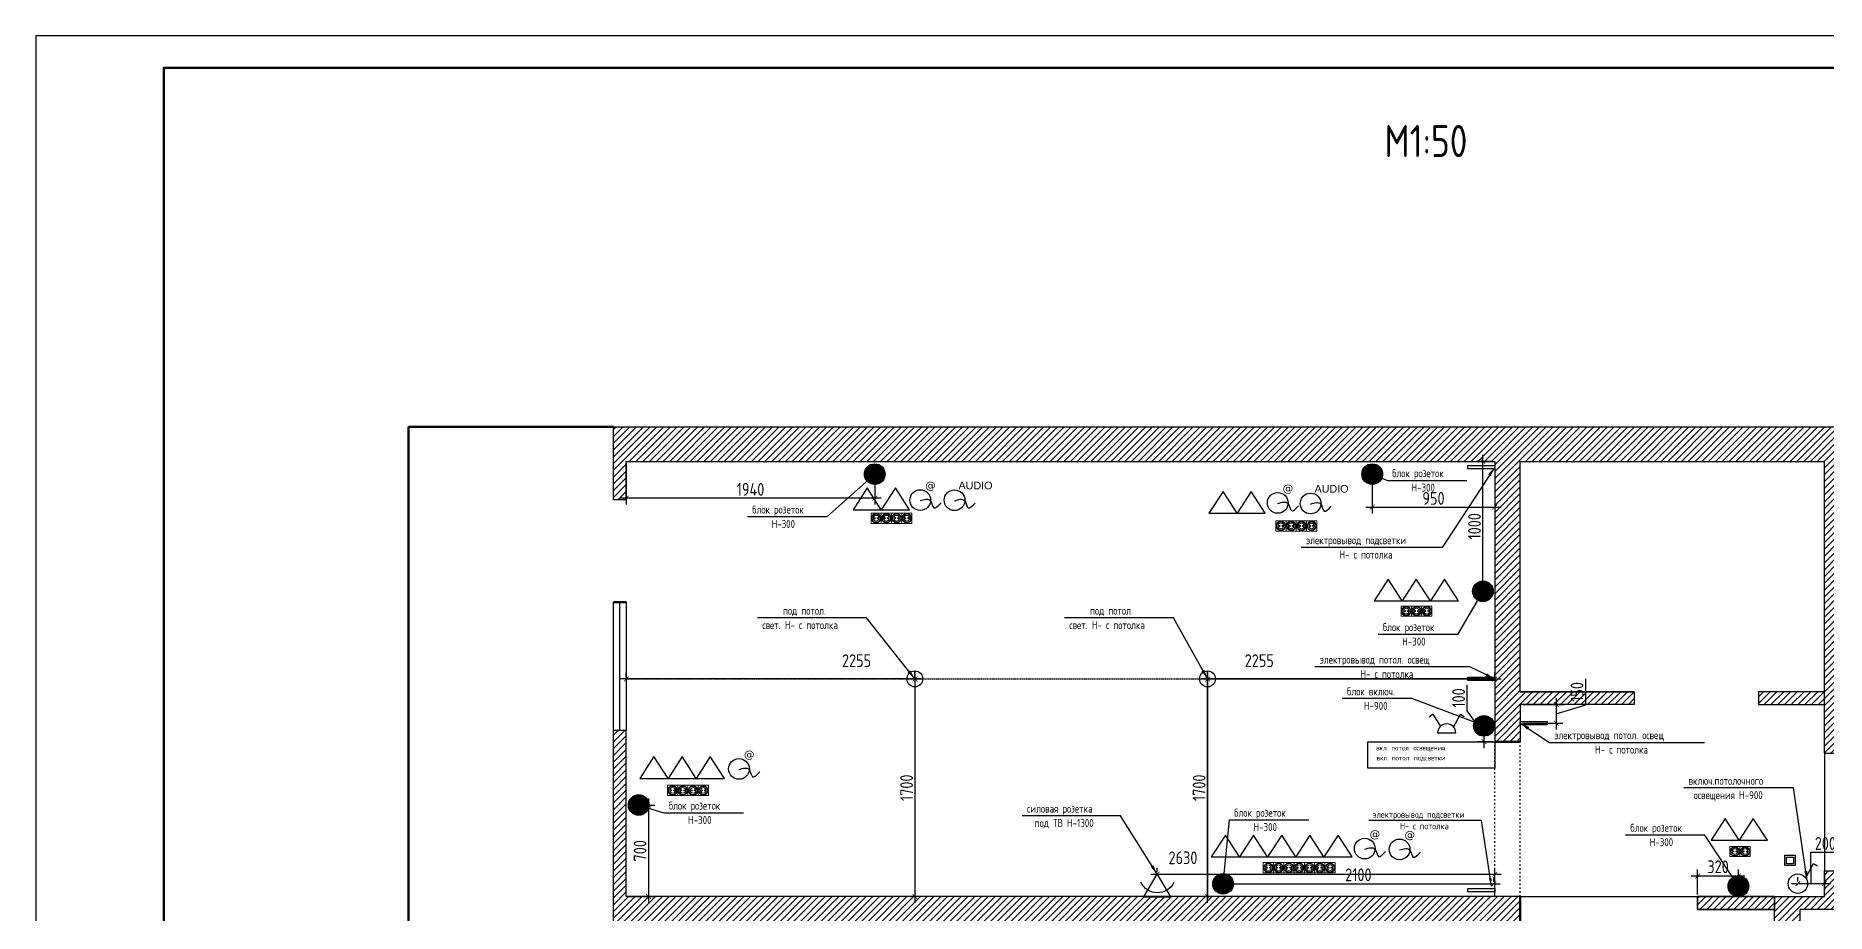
# Model space of a CAD drawing. Header units: millimetres. Extents: x 441 to 644120, y 150 to 66737.
# Drawn here: x 606172 to 620157, y 46832 to 53687 of the extents above; entities that cross this region are included whole.
import ezdxf
from ezdxf.enums import TextEntityAlignment as Align

# ---------------------------------------------------------------- set-up
doc = ezdxf.new("R2010")
doc.units = ezdxf.units.MM
doc.header["$MEASUREMENT"] = 0
doc.set_wipeout_variables(frame=1)
doc.header["$PDMODE"] = 35
doc.linetypes.add('ACAD_ISO03W100', pattern=[30, 12, -18])
doc.linetypes.add('DASHED2', pattern=[9.525, 6.35, -3.175])
for name, color, linetype in [('detail', 253, 'Continuous'), ('elektrika', 40, 'Continuous'), ('hatch', 253, 'Continuous'), ('mebel', 7, 'Continuous'), ('unvis', 50, 'ACAD_ISO03W100'), ('windows', 170, 'Continuous')]:
    doc.layers.add(name, color=color, linetype=linetype)
for name, color, linetype, lineweight in [('walls', 30, 'Continuous', 50), ('windglass', 132, 'Continuous', 5), ('Потолки', 8, 'Continuous', 5), ('разм', 250, 'Continuous', 15)]:
    doc.layers.add(name, color=color, linetype=linetype, lineweight=lineweight)
doc.styles.add('GOST 2.304', font='CS_Gost2304.shx')
doc.styles.add('СГЕНЕРИР_СТИЛЬ_1', font='arial.ttf')
doc.dimstyles.new('SPDS', dxfattribs={"dimscale": 100, "dimtxt": 2.5, "dimasz": 2.5, "dimexe": 1.25, "dimexo": 0.625, "dimtad": 1, "dimdec": 0, "dimrnd": 0.001, "dimtxsty": 'GOST 2.304', "dimblk": 'ARCHTICK', "dimcen": 2.5, "dimdle": 2, "dimadec": 0, "dimazin": 2, "dimtfac": 0.75, "dimtdec": 0, "dimtmove": 1, "dimatfit": 3, "dimfxl": 1, "dimtolj": 1, "dimarcsym": 1})

# ---------------------------------------------------------------- blocks, each defined once
blk = doc.blocks.new('_ArchTick')
at = {"color": 0, "linetype": 'ByBlock', "const_width": 0.15}
blk.add_lwpolyline([(-0.5, -0.5), (0.5, 0.5)], dxfattribs=at)
blk = doc.blocks.new('*D554')
at = {"color": 0, "lineweight": -2, "transparency": 16777216}
for p, q in [((610784, 48678), (610784, 48712)), ((613039, 48678), (613039, 48712)), ((613089, 48662), (610734, 48662))]:
    blk.add_line(p, q, dxfattribs=at)
at = {"layer": 'Defpoints', "color": 0, "transparency": 16777216}
for p in [(610784, 48662), (610784, 48662), (613039, 48662)]:
    blk.add_point(p, dxfattribs=at)
at = {"color": 0, "lineweight": -2, "transparency": 16777216, "xscale": 37.50000000000001, "yscale": 37.50000000000001, "zscale": 37.50000000000001, "rotation": 180}
blk.add_blockref('_ArchTick', (610784, 48662), dxfattribs=at)
at = {"color": 0, "lineweight": -2, "transparency": 16777216, "xscale": 37.50000000000001, "yscale": 37.50000000000001, "zscale": 37.50000000000001}
blk.add_blockref('_ArchTick', (613039, 48662), dxfattribs=at)
at = {"color": 0, "transparency": 16777216, "insert": (612583, 48805), "char_height": 100, "attachment_point": 5, "style": 'GOST 2.304'}
blk.add_mtext('\\A1;2255', dxfattribs=at)
blk = doc.blocks.new('*D555')
at = {"color": 0, "lineweight": -2, "transparency": 16777216}
for p, q in [((615325, 48678), (615325, 48712)), ((617568, 48651), (617568, 48712)), ((615275, 48662), (617618, 48662))]:
    blk.add_line(p, q, dxfattribs=at)
at = {"layer": 'Defpoints', "color": 0, "transparency": 16777216}
for p in [(615325, 48662), (617568, 48662), (617568, 48636)]:
    blk.add_point(p, dxfattribs=at)
at = {"color": 0, "lineweight": -2, "transparency": 16777216, "xscale": 37.50000000000001, "yscale": 37.50000000000001, "zscale": 37.50000000000001, "rotation": 180}
blk.add_blockref('_ArchTick', (615325, 48662), dxfattribs=at)
at = {"color": 0, "lineweight": -2, "transparency": 16777216, "xscale": 37.50000000000001, "yscale": 37.50000000000001, "zscale": 37.50000000000001}
blk.add_blockref('_ArchTick', (617568, 48662), dxfattribs=at)
at = {"color": 0, "transparency": 16777216, "insert": (615729, 48805), "char_height": 100, "attachment_point": 5, "style": 'GOST 2.304'}
blk.add_mtext('\\A1;2255', dxfattribs=at)
blk = doc.blocks.new('*D556')
at = {"color": 0, "lineweight": -2, "transparency": 16777216}
for p, q in [((613039, 48712), (613039, 46912)), ((613024, 48662), (612989, 48662)), ((613027, 46962), (612989, 46962))]:
    blk.add_line(p, q, dxfattribs=at)
at = {"layer": 'Defpoints', "color": 0, "transparency": 16777216}
for p in [(613039, 48662), (613039, 46962), (613043, 46962)]:
    blk.add_point(p, dxfattribs=at)
at = {"color": 0, "lineweight": -2, "transparency": 16777216, "xscale": 37.50000000000001, "yscale": 37.50000000000001, "zscale": 37.50000000000001}
for p, rotation in [((613039, 48662), 90), ((613039, 46962), 270)]:
    blk.add_blockref('_ArchTick', p, dxfattribs=dict(at, rotation=rotation))
at = {"color": 0, "transparency": 16777216, "insert": (612974, 47812), "char_height": 100, "attachment_point": 5, "rotation": 90, "style": 'GOST 2.304'}
blk.add_mtext('\\A1;1700', dxfattribs=at)
blk = doc.blocks.new('*D558')
at = {"color": 0, "lineweight": -2, "transparency": 16777216}
for p, q in [((615325, 46912), (615325, 48712)), ((615309, 48662), (615275, 48662)), ((615309, 46962), (615275, 46962))]:
    blk.add_line(p, q, dxfattribs=at)
at = {"layer": 'Defpoints', "color": 0, "transparency": 16777216}
for p in [(615325, 48662), (615325, 48662), (615325, 46962)]:
    blk.add_point(p, dxfattribs=at)
at = {"color": 0, "lineweight": -2, "transparency": 16777216, "xscale": 37.50000000000001, "yscale": 37.50000000000001, "zscale": 37.50000000000001}
for p, rotation in [((615325, 48662), 90), ((615325, 46962), 270)]:
    blk.add_blockref('_ArchTick', p, dxfattribs=dict(at, rotation=rotation))
at = {"color": 0, "transparency": 16777216, "insert": (615259, 47812), "char_height": 100, "attachment_point": 5, "rotation": 90, "style": 'GOST 2.304'}
blk.add_mtext('\\A1;1700', dxfattribs=at)
blk = doc.blocks.new('!!')
for p, q in [((11.76, 20.02), (13.01, 20.02)), ((12.38, 20.02), (12.38, 20.64)), ((12.38, 20.64), (12.38, 19.4))]:
    blk.add_line(p, q)
blk.add_circle((12.38, 20.02), 0.62)
blk = doc.blocks.new('rfvc')
at = {"ltscale": 50}
h = blk.add_hatch(color=256, dxfattribs=at)
h.set_gradient(color1=(30, 28, 26), color2=(44, 40, 38), tint=1)
h.paths.add_polyline_path([(-132, -3, 1), (135, -3, 1)])
for centre in [(0, 0), (2, 0)]:
    blk.add_circle(centre, 134, dxfattribs=at)
blk = doc.blocks.new('tyg')
at = {"ltscale": 50}
for p, q in [((0, 0), (-110, -170)), ((110, -170), (0, 0)), ((-110, -170), (110, -170))]:
    blk.add_line(p, q, dxfattribs=at)
blk = doc.blocks.new('tr')
at = {"ltscale": 50}
for p, q in [((-173, 223), (36, -129)), ((-173, 223), (245, 223)), ((36, -129), (245, 223))]:
    blk.add_line(p, q, dxfattribs=at)
blk = doc.blocks.new('cfc')
at = {"lineweight": -2, "ltscale": 20}
blk.add_arc((6, 5), 286, 26.193, 154.7937, dxfattribs=at)
at = {"color": 7}
blk.add_blockref('tr', (-36, 129), dxfattribs=at)
blk = doc.blocks.new('савпл')
at = {"layer": 'разм', "color": 251}
for p, q in [((4562, 5657), (4642, 5657)), ((4562, 5577), (4562, 5657)), ((4642, 5657), (4642, 5577)), ((4642, 5577), (4562, 5577))]:
    blk.add_line(p, q, dxfattribs=at)
for centre, radius in [((4602, 5617), 36.6), ((4602, 5617), 31.5), ((4602, 5617), 21.9), ((4591, 5617), 3.69), ((4613, 5617), 3.69)]:
    blk.add_circle(centre, radius, dxfattribs=at)
blk = doc.blocks.new('red')
at = {"layer": 'elektrika', "color": 0, "ltscale": 50}
for p, q in [((-59, 81.5), (-76.4, 67.9)), ((-26.9, 30.4), (-59, 81.5)), ((29.8, 25.6), (60, 81.5)), ((60, 81.5), (75.8, 71.9)), ((-39.5, 0.7), (39.5, 0.7))]:
    blk.add_line(p, q, dxfattribs=at)
blk.add_arc((0, 0), 39.5, 1.01243, 178.98757, dxfattribs=at)
blk = doc.blocks.new('*D607')
at = {"color": 0, "lineweight": -2, "transparency": 16777216}
for p, q in [((610784, 50347), (610784, 50025)), ((612726, 50247), (612726, 50025)), ((612776, 50075), (610734, 50075))]:
    blk.add_line(p, q, dxfattribs=at)
at = {"layer": 'Defpoints', "color": 0, "transparency": 16777216}
for p in [(610784, 50362), (612726, 50262), (610784, 50075)]:
    blk.add_point(p, dxfattribs=at)
at = {"color": 0, "lineweight": -2, "transparency": 16777216, "xscale": 37.50000000000001, "yscale": 37.50000000000001, "zscale": 37.50000000000001, "rotation": 180}
blk.add_blockref('_ArchTick', (610784, 50075), dxfattribs=at)
at = {"color": 0, "lineweight": -2, "transparency": 16777216, "xscale": 37.50000000000001, "yscale": 37.50000000000001, "zscale": 37.50000000000001}
blk.add_blockref('_ArchTick', (612726, 50075), dxfattribs=at)
at = {"color": 0, "transparency": 16777216, "insert": (611755, 50143), "char_height": 100, "attachment_point": 5, "style": 'GOST 2.304'}
blk.add_mtext('\\A1;1940', dxfattribs=at)
blk = doc.blocks.new('*D608')
at = {"color": 0, "lineweight": -2, "transparency": 16777216}
for p, q in [((616612, 50247), (616612, 49955)), ((617568, 50177), (617568, 49955)), ((616562, 50005), (617618, 50005))]:
    blk.add_line(p, q, dxfattribs=at)
at = {"layer": 'Defpoints', "color": 0, "transparency": 16777216}
for p in [(616612, 50262), (617568, 50192), (617568, 50005)]:
    blk.add_point(p, dxfattribs=at)
at = {"color": 0, "lineweight": -2, "transparency": 16777216, "xscale": 37.50000000000001, "yscale": 37.50000000000001, "zscale": 37.50000000000001, "rotation": 180}
blk.add_blockref('_ArchTick', (616612, 50005), dxfattribs=at)
at = {"color": 0, "lineweight": -2, "transparency": 16777216, "xscale": 37.50000000000001, "yscale": 37.50000000000001, "zscale": 37.50000000000001}
blk.add_blockref('_ArchTick', (617568, 50005), dxfattribs=at)
at = {"color": 0, "transparency": 16777216, "insert": (617090, 50073), "char_height": 100, "attachment_point": 5, "style": 'GOST 2.304'}
blk.add_mtext('\\A1;950', dxfattribs=at)
blk = doc.blocks.new('*D609')
at = {"color": 0, "lineweight": -2, "transparency": 16777216}
for p, q in [((617552, 50362), (617425, 50362)), ((617475, 49297), (617475, 50412)), ((617461, 49347), (617425, 49347))]:
    blk.add_line(p, q, dxfattribs=at)
at = {"layer": 'Defpoints', "color": 0, "transparency": 16777216}
for p in [(617475, 50362), (617568, 50362), (617476, 49347)]:
    blk.add_point(p, dxfattribs=at)
at = {"color": 0, "lineweight": -2, "transparency": 16777216, "xscale": 37.50000000000001, "yscale": 37.50000000000001, "zscale": 37.50000000000001}
for p, rotation in [((617475, 50362), 90), ((617475, 49347), 270)]:
    blk.add_blockref('_ArchTick', p, dxfattribs=dict(at, rotation=rotation))
at = {"color": 0, "transparency": 16777216, "insert": (617410, 49855), "char_height": 100, "attachment_point": 5, "rotation": 90, "style": 'GOST 2.304'}
blk.add_mtext('\\A1;1000', dxfattribs=at)
blk = doc.blocks.new('*D610')
at = {"color": 0, "lineweight": -2, "transparency": 16777216}
for p, q in [((617352, 48412), (617352, 48616)), ((617484, 48234), (617352, 48412)), ((617468, 48296), (617434, 48296)), ((617484, 48346), (617484, 48122)), ((617552, 48172), (617434, 48172))]:
    blk.add_line(p, q, dxfattribs=at)
at = {"layer": 'Defpoints', "color": 0, "transparency": 16777216}
for p in [(617484, 48296), (617484, 48172), (617568, 48172)]:
    blk.add_point(p, dxfattribs=at)
at = {"color": 0, "lineweight": -2, "transparency": 16777216, "xscale": 37.50000000000001, "yscale": 37.50000000000001, "zscale": 37.50000000000001}
for p, rotation in [((617484, 48296), 90), ((617484, 48172), 270)]:
    blk.add_blockref('_ArchTick', p, dxfattribs=dict(at, rotation=rotation))
at = {"color": 0, "transparency": 16777216, "insert": (617286, 48514), "char_height": 100, "attachment_point": 5, "rotation": 90, "style": 'GOST 2.304'}
blk.add_mtext('\\A1;100', dxfattribs=at)
blk = doc.blocks.new('*D611')
at = {"color": 0, "lineweight": -2, "transparency": 16777216}
for p, q in [((615395, 47062), (617611, 47062)), ((615445, 47078), (615445, 47112)), ((617561, 47078), (617561, 47112))]:
    blk.add_line(p, q, dxfattribs=at)
at = {"layer": 'Defpoints', "color": 0, "transparency": 16777216}
for p in [(615445, 47062), (617561, 47062), (617561, 47062)]:
    blk.add_point(p, dxfattribs=at)
at = {"color": 0, "lineweight": -2, "transparency": 16777216, "xscale": 37.50000000000001, "yscale": 37.50000000000001, "zscale": 37.50000000000001, "rotation": 180}
blk.add_blockref('_ArchTick', (615445, 47062), dxfattribs=at)
at = {"color": 0, "lineweight": -2, "transparency": 16777216, "xscale": 37.50000000000001, "yscale": 37.50000000000001, "zscale": 37.50000000000001}
blk.add_blockref('_ArchTick', (617561, 47062), dxfattribs=at)
at = {"color": 0, "transparency": 16777216, "insert": (616503, 47132), "char_height": 100, "attachment_point": 5, "style": 'GOST 2.304'}
blk.add_mtext('\\A1;2100', dxfattribs=at)
blk = doc.blocks.new('*D612')
at = {"color": 0, "lineweight": -2, "transparency": 16777216}
for p, q in [((614881, 47137), (617618, 47137)), ((614931, 47153), (614931, 47187)), ((617568, 46978), (617568, 47187))]:
    blk.add_line(p, q, dxfattribs=at)
at = {"layer": 'Defpoints', "color": 0, "transparency": 16777216}
for p in [(614931, 47137), (617568, 47137), (617568, 46962)]:
    blk.add_point(p, dxfattribs=at)
at = {"color": 0, "lineweight": -2, "transparency": 16777216, "xscale": 37.50000000000001, "yscale": 37.50000000000001, "zscale": 37.50000000000001, "rotation": 180}
blk.add_blockref('_ArchTick', (614931, 47137), dxfattribs=at)
at = {"color": 0, "lineweight": -2, "transparency": 16777216, "xscale": 37.50000000000001, "yscale": 37.50000000000001, "zscale": 37.50000000000001}
blk.add_blockref('_ArchTick', (617568, 47137), dxfattribs=at)
at = {"color": 0, "transparency": 16777216, "insert": (615133, 47265), "char_height": 100, "attachment_point": 5, "style": 'GOST 2.304'}
blk.add_mtext('\\A1;2630', dxfattribs=at)
blk = doc.blocks.new('*D613')
at = {"color": 0, "lineweight": -2, "transparency": 16777216}
for p, q in [((610958, 47727), (610958, 46912)), ((610898, 47677), (611008, 47677)), ((610800, 46962), (611008, 46962))]:
    blk.add_line(p, q, dxfattribs=at)
at = {"layer": 'Defpoints', "color": 0, "transparency": 16777216}
for p in [(610882, 47677), (610784, 46962), (610958, 46962)]:
    blk.add_point(p, dxfattribs=at)
at = {"color": 0, "lineweight": -2, "transparency": 16777216, "xscale": 37.50000000000001, "yscale": 37.50000000000001, "zscale": 37.50000000000001}
for p, rotation in [((610958, 47677), 90), ((610958, 46962), 270)]:
    blk.add_blockref('_ArchTick', p, dxfattribs=dict(at, rotation=rotation))
at = {"color": 0, "transparency": 16777216, "insert": (610892, 47320), "char_height": 100, "attachment_point": 5, "rotation": 90, "style": 'GOST 2.304'}
blk.add_mtext('\\A1;700', dxfattribs=at)
blk = doc.blocks.new('kjnm')
at = {"layer": 'elektrika', "color": 0, "ltscale": 50}
for p, q in [((61, 46), (121, 158)), ((121, 158), (153, 139))]:
    blk.add_line(p, q, dxfattribs=at)
blk.add_ellipse((0, 0), major_axis=(53.8, 53.8), ratio=1, start_param=5.497787, end_param=11.780972, dxfattribs=at)
blk = doc.blocks.new('trfuh')
at = {"ltscale": 25}
for points in [[(-41, 68), (39, 68), (39, -12), (-41, -12)], [(-27, 53), (27, 53), (27, 0), (-27, 0)]]:
    blk.add_lwpolyline(points, close=True, dxfattribs=at)
blk = doc.blocks.new('bvn')
at = {"layer": 'mebel', "ltscale": 25}
h = blk.add_hatch(dxfattribs=at)
h.set_pattern_fill('ANSI31', color=256, scale=300)
h.set_pattern_definition([(45, (-272684.515, 20770.366), (-26.5165043, 26.5165043), [])])
h.paths.add_polyline_path([(-600, 0), (-600, -100), (0, -100), (0, 0)])
at = {"ltscale": 25}
blk.add_lwpolyline([(-600, 0), (0, 0), (0, -100), (-600, -100)], close=True, dxfattribs=at)
at = {"layer": 'mebel', "ltscale": 25}
for p, q in [((0, 0), (-600, 0)), ((-600, 0), (-600, -100)), ((-600, -100), (0, -100))]:
    blk.add_line(p, q, dxfattribs=at)
blk = doc.blocks.new('*D628')
at = {"color": 0, "lineweight": -2, "transparency": 16777216}
for p, q in [((618279, 48459), (618279, 48662)), ((617784, 48462), (618099, 48462)), ((618049, 48512), (618049, 48267)), ((618049, 48390), (618279, 48459)), ((617784, 48317), (618099, 48317))]:
    blk.add_line(p, q, dxfattribs=at)
at = {"layer": 'Defpoints', "color": 0, "transparency": 16777216}
for p in [(617768, 48462), (617768, 48317), (618049, 48317)]:
    blk.add_point(p, dxfattribs=at)
at = {"color": 0, "lineweight": -2, "transparency": 16777216, "xscale": 37.50000000000001, "yscale": 37.50000000000001, "zscale": 37.50000000000001}
for p, rotation in [((618049, 48462), 90), ((618049, 48317), 270)]:
    blk.add_blockref('_ArchTick', p, dxfattribs=dict(at, rotation=rotation))
at = {"color": 0, "transparency": 16777216, "insert": (618211, 48561), "char_height": 100, "attachment_point": 5, "rotation": 90, "style": 'GOST 2.304'}
blk.add_mtext('\\A1;150', dxfattribs=at)
blk = doc.blocks.new('*D629')
at = {"color": 0, "lineweight": -2, "transparency": 16777216}
for p, q in [((619153, 46978), (619153, 47173)), ((619472, 47059), (619472, 47173)), ((619103, 47123), (619522, 47123))]:
    blk.add_line(p, q, dxfattribs=at)
at = {"layer": 'Defpoints', "color": 0, "transparency": 16777216}
for p in [(619472, 47123), (619472, 47043), (619153, 46962)]:
    blk.add_point(p, dxfattribs=at)
at = {"color": 0, "lineweight": -2, "transparency": 16777216, "xscale": 37.50000000000001, "yscale": 37.50000000000001, "zscale": 37.50000000000001, "rotation": 180}
blk.add_blockref('_ArchTick', (619153, 47123), dxfattribs=at)
at = {"color": 0, "lineweight": -2, "transparency": 16777216, "xscale": 37.50000000000001, "yscale": 37.50000000000001, "zscale": 37.50000000000001}
blk.add_blockref('_ArchTick', (619472, 47123), dxfattribs=at)
at = {"color": 0, "transparency": 16777216, "insert": (619313, 47195), "char_height": 100, "attachment_point": 5, "style": 'GOST 2.304'}
blk.add_mtext('\\A1;320', dxfattribs=at)
blk = doc.blocks.new('*D630')
at = {"color": 0, "lineweight": -2, "transparency": 16777216}
for p, q in [((620040, 47063), (620038, 47308)), ((620038, 47308), (620264, 47308)), ((620143, 47147), (620143, 47013)), ((619886, 47063), (620193, 47063)), ((619936, 47079), (619936, 47113))]:
    blk.add_line(p, q, dxfattribs=at)
at = {"layer": 'Defpoints', "color": 0, "transparency": 16777216}
for p in [(620143, 47162), (619936, 47063), (620143, 47063)]:
    blk.add_point(p, dxfattribs=at)
at = {"color": 0, "lineweight": -2, "transparency": 16777216, "xscale": 37.50000000000001, "yscale": 37.50000000000001, "zscale": 37.50000000000001, "rotation": 180}
blk.add_blockref('_ArchTick', (619936, 47063), dxfattribs=at)
at = {"color": 0, "lineweight": -2, "transparency": 16777216, "xscale": 37.50000000000001, "yscale": 37.50000000000001, "zscale": 37.50000000000001}
blk.add_blockref('_ArchTick', (620143, 47063), dxfattribs=at)
at = {"color": 0, "transparency": 16777216, "insert": (620151, 47377), "char_height": 100, "attachment_point": 5, "style": 'GOST 2.304'}
blk.add_mtext('\\A1;200', dxfattribs=at)
blk = doc.blocks.new('edfg')
blk.add_circle((0, 0), 0.27)
blk.add_spline([(-0.003, -0.015), (0.267, -0.015), (0.355, -0.201), (0.541, -0.073)], degree=3)
at = {"insert": (0.128, 0.486), "char_height": 0.2, "width": 0.83851, "attachment_point": 1}
blk.add_mtext('{\\fVerdana|b0|i0|c0|p34;@}', dxfattribs=at)
blk = doc.blocks.new('kjh')
blk.add_ellipse((0, 0), major_axis=(-57.2, 57.2), ratio=1, start_param=3.926991, end_param=10.210176)
blk.add_open_spline([(-1, -5), (31, 6), (88, 23), (99, -89), (140, -45), (162, -22)], degree=3, knots=[0, 0, 0, 0, 0.2698249, 0.4752988, 0.7006465, 0.7006465, 0.7006465, 0.7006465])
at = {"style": 'СГЕНЕРИР_СТИЛЬ_1'}
blk.add_text('AUDIO', height=60, dxfattribs=at).set_placement((31, 85))

msp = doc.modelspace()

# ---------------------------------------------------------------- hatches: boundary and pattern name
at = {"layer": 'hatch', "ltscale": 25}
h = msp.add_hatch(dxfattribs=at)
h.set_pattern_fill('ANSI31', color=256, scale=300)
h.set_pattern_definition([(45, (347068.536, 57039.067), (-26.5165043, 26.5165043), [])])
h.paths.add_polyline_path([(617768.0506, 46752.2438), (617768.0506, 46962.2438), (610784.0506, 46962.2438), (610784.0506, 48262.2438), (610684.0506, 48262.2438), (610684.0506, 46177.2438), (610784.0506, 46177.2438), (610784.0506, 46752.2438), (615468.0506, 46752.2438)])
h.paths.add_polyline_path([(617768.0506, 48562.2438), (618658.0506, 48562.2438), (618658.0506, 48462.2438), (617768.0506, 48462.2438), (617768.0506, 48172.2438), (617568.0506, 48172.2438), (617568.0506, 50362.2438), (610784.0506, 50362.2438), (610784.0506, 50062.2438), (610684.0506, 50062.2438), (610684.0506, 50632.2438), (625343.0506, 50632.2438), (625343.0506, 49512.2438), (625243.0506, 49512.2438), (625243.0506, 50362.2438), (620663.0506, 50362.2438), (620663.0506, 49102.2438), (620243.0506, 49102.2438), (620243.0506, 48082.2438), (620143.0506, 48082.2438), (620143.0506, 50362.2438), (617768.0506, 50362.2438)])
h.paths.add_polyline_path([(620243.0506, 50362.2438), (620563.0506, 50362.2438), (620563.0506, 49204.2438), (620243.0506, 49204.2438)], flags=16)
h.paths.add_polyline_path([(620143.0506, 48462.2438), (620143.0506, 48562.2438), (619628.0506, 48562.2438), (619628.0506, 48462.2438)], flags=17)
h.paths.add_polyline_path([(620243.0506, 46962.2438), (620243.0506, 47162.2438), (620143.0506, 47162.2438), (620143.0506, 46962.2438), (619753.0506, 46962.2438), (619753.0506, 44372.2438), (619153.0506, 44372.2438), (619153.0506, 44172.2438), (619753.0506, 44172.2438), (619753.0506, 43252.2438), (619753.0506, 42953.0193), (619852.4859, 43215.4452), (619953.0506, 43072.9855), (619953.0506, 43252.2438), (619953.0506, 46862.2438), (625343.0506, 46862.2438), (625343.0506, 47812.2438), (625243.0506, 47812.2438), (625243.0506, 46962.2438)])
h.paths.add_polyline_path([(617568.0506, 43352.2438), (615468.0506, 43352.2438), (615468.0506, 44682.2438), (614708.0506, 44682.2438), (614708.0506, 45682.2438), (616931.9802, 45682.2438), (617002.528, 45611.696), (617073.2387, 45682.4067), (616973.4015, 45782.2438), (614708.0506, 45782.2438), (614608.0506, 45782.2438), (614608.0506, 44682.2438), (614608.0506, 43352.2438), (610784.0506, 43352.2438), (610784.0506, 44477.2438), (610684.0506, 44477.2438), (610684.0506, 43252.2438), (615468.0506, 43252.2438), (617768.0506, 43252.2438), (617768.0506, 44952.2438), (617768.0506, 44987.5948), (617568.2134, 45187.4319), (617497.5028, 45116.7212), (617568.0506, 45046.1734), (617568.0506, 44952.2438)])
h.paths.add_polyline_path([(615368.0506, 44582.2438), (615368.0506, 43352.2438), (614708.0506, 43352.2438), (614708.0506, 44582.2438)], flags=16)
h.paths.add_polyline_path([(617953.0506, 44372.2438), (617768.0506, 44372.2438), (617768.0506, 44172.2438), (617953.0506, 44172.2438)])

# ---------------------------------------------------------------- linework, layer by layer
at = {"color": 0, "ltscale": 0.7}
for p, q in [((610684.0506, 50062.2438), (610684.0506, 50632.2438)), ((610684.0506, 50632.2438), (625343.0506, 50632.2438)), ((610784.0506, 50362.2438), (617568.0506, 50362.2438)), ((610784.0506, 50062.2438), (610784.0506, 50362.2438)), ((617568.0506, 50362.2438), (617568.0506, 48172.2438)), ((617768.0506, 50362.2438), (620143.0506, 50362.2438)), ((617768.0506, 48562.2438), (617768.0506, 50362.2438)), ((620143.0506, 48082.2438), (620143.0506, 50362.2438)), ((610784.0506, 50062.2438), (610684.0506, 50062.2438)), ((618658.0506, 48562.2438), (617768.0506, 48562.2438)), ((618658.0506, 48462.2438), (617768.0506, 48462.2438)), ((617768.0506, 48462.2438), (617768.0506, 48172.2438)), ((610684.0506, 46177.2438), (610684.0506, 48262.2438)), ((610684.0506, 48262.2438), (610784.0506, 48262.2438)), ((610784.0506, 46962.2438), (610784.0506, 48262.2438)), ((620143.0506, 48082.2438), (620243.0506, 48082.2438)), ((620143.0506, 46962.2438), (620143.0506, 47162.2438)), ((620143.0506, 47162.2438), (620243.0506, 47162.2438)), ((617768.0506, 46962.2438), (610784.0506, 46962.2438)), ((619753.0506, 44372.2438), (619753.0506, 46962.2438)), ((619753.0506, 46962.2438), (620143.0506, 46962.2438)), ((625343.0506, 46862.2438), (619953.0506, 46862.2438)), ((619953.0506, 43252.2438), (619953.0506, 46862.2438))]:
    msp.add_line(p, q, dxfattribs=at)
at = {"lineweight": 25, "ltscale": 25}
for p, q in [((612725.7108, 50262.1668), (612351.1485, 49929.1937)), ((616610.3831, 50262.2438), (616729.6139, 50213.3734)), ((616729.6139, 50213.3734), (617349.9264, 50213.3734)), ((617568.0506, 50316.3798), (617156.4569, 49689.8757)), ((612351.1485, 49929.1937), (611730.836, 49929.1937)), ((617156.4569, 49689.8757), (616056.4569, 49689.8757)), ((617475.2974, 49347.0761), (617276.7714, 49010.3475)), ((612661.1908, 49139.379), (611809.6283, 49139.379)), ((613039.1578, 48662.2438), (612661.1908, 49139.379)), ((615059.304, 49139.379), (614207.7415, 49139.379)), ((615325.0506, 48662.2438), (615059.304, 49139.379)), ((617276.7714, 49010.3475), (616656.4589, 49010.3475)), ((617374.8116, 48756.9985), (616163.8741, 48756.9985)), ((617568.0506, 48662.2438), (617374.8116, 48756.9985)), ((616919.4064, 48508.2487), (616377.2189, 48508.2487)), ((617484.8628, 48295.5481), (616919.4064, 48508.2487)), ((617768.0506, 48317.2438), (617996.2714, 48166.4195)), ((617996.2714, 48166.4195), (619207.2089, 48166.4195)), ((619902.1167, 47810.5971), (619044.3042, 47810.5971)), ((620008.7808, 47086.4475), (619902.1167, 47810.5971)), ((610881.1893, 47677.4608), (611078.6075, 47616.4217)), ((611078.6075, 47616.4217), (611698.92, 47616.4217)), ((614646.0091, 47592.9091), (613877.2591, 47592.9091)), ((614931.2606, 47137.2231), (614646.0091, 47592.9091)), ((615446.6692, 47062.1668), (615495.3639, 47561.1264)), ((615495.3639, 47561.1264), (616115.6764, 47561.1264)), ((619210.6063, 47442.9546), (618590.2938, 47442.9546)), ((619472.3293, 47043.3412), (619210.6063, 47442.9546))]:
    msp.add_line(p, q, dxfattribs=at)
at = {"ltscale": 25}
for p, q in [((617768.0506, 48562.2438), (618658.0506, 48562.2438)), ((618658.0506, 48562.2438), (618658.0506, 48462.2438)), ((620143.0506, 48562.2438), (619628.0506, 48562.2438)), ((620143.0506, 48562.2438), (619628.0506, 48562.2438)), ((619628.0506, 48562.2438), (619628.0506, 48462.2438)), ((619628.0506, 48462.2438), (620143.0506, 48462.2438))]:
    msp.add_line(p, q, dxfattribs=at)
at = {"color": 1, "ltscale": 25}
for p, q in [((620143.0506, 48082.2438), (620143.0506, 47162.2438)), ((617768.0506, 46962.2438), (619753.0506, 46962.2438))]:
    msp.add_line(p, q, dxfattribs=at)
at = {"lineweight": 25, "ltscale": 20}
for p, q in [((617464.5201, 47557.6349), (616584.5201, 47557.6349)), ((617542.369, 47043.4938), (617464.5201, 47557.6349))]:
    msp.add_line(p, q, dxfattribs=at)
at = {"linetype": 'Continuous', "lineweight": 25, "ltscale": 50}
msp.add_lwpolyline([(606171.8581, 38836.5469), (627171.8581, 38836.5469), (627171.8581, 53686.5469), (606171.8581, 53686.5469), (606171.8581, 38836.5469)], dxfattribs=at)
at = {"linetype": 'Continuous', "lineweight": 60, "ltscale": 50}
msp.add_lwpolyline([(607171.8581, 39086.5469), (626921.8581, 39086.5469), (626921.8581, 53436.5469), (607171.8581, 53436.5469), (607171.8581, 39086.5469)], dxfattribs=at)
at = {"color": 7, "ltscale": 50}
for points in [[(617568.0506, 50303.697), (617357.102, 50303.697), (617357.102, 50329.0625), (617568.0506, 50329.0625)], [(617568.0506, 48649.561), (617357.102, 48649.561), (617357.102, 48674.9266), (617568.0506, 48674.9266)], [(617978.9992, 48304.561), (617768.0506, 48304.561), (617768.0506, 48329.9266), (617978.9992, 48329.9266)], [(617568.0506, 46999.561), (617357.102, 46999.561), (617357.102, 47024.9266), (617568.0506, 47024.9266)]]:
    msp.add_lwpolyline(points, close=True, dxfattribs=at)
at = {"ltscale": 25}
msp.add_lwpolyline([(616576.266, 48171.5663), (617568.0506, 48171.5663), (617568.0506, 47964.3761), (616576.266, 47964.3761)], close=True, dxfattribs=at)
at = {"lineweight": 25, "ltscale": 25}
for points in [[(612725.7108, 50262.1668), (612677.9242, 50202.8681), (612661.222, 50221.6565)], [(616610.3831, 50262.2438), (616684.6511, 50245.3871), (616675.1169, 50222.1263)], [(617568.0506, 50316.3798), (617537.3133, 50246.7012), (617516.3028, 50260.5044)], [(617475.2974, 49347.0761), (617447.9773, 49275.9881), (617426.3218, 49288.7556)], [(613039.1578, 48662.2438), (612982.6647, 48713.3165), (613002.3701, 48728.9263)], [(615325.0506, 48662.2438), (615277.521, 48721.7486), (615299.4833, 48733.9808)], [(617568.0506, 48662.2438), (617495.0756, 48684.0278), (617506.1435, 48706.5992)], [(617484.8628, 48295.5481), (617410.1341, 48310.2285), (617418.9849, 48333.7579)], [(617768.0506, 48317.2438), (617837.6453, 48286.3171), (617823.785, 48265.3443)], [(610881.1893, 47677.4608), (610956.6629, 47667.282), (610949.2371, 47643.2647)], [(614931.2606, 47137.2231), (614880.7519, 47194.2209), (614902.0603, 47207.5596)], [(615446.6692, 47062.1668), (615441.4549, 47138.1451), (615466.475, 47135.7033)], [(620008.7808, 47086.4475), (619985.3998, 47158.9266), (620010.2705, 47162.5899)], [(619472.3293, 47043.3412), (619420.6608, 47099.2899), (619441.6909, 47113.0633)]]:
    msp.add_solid(points, dxfattribs=at)
at = {"lineweight": 25, "ltscale": 20}
msp.add_solid([(617542.369, 47043.4938), (617523.4307, 47101.4012), (617543.3152, 47104.412)], dxfattribs=at)
at = {"layer": 'detail', "linetype": 'DASHED2', "ltscale": 0.15}
msp.add_line((610784.0506, 48662.2438), (617568.0506, 48662.2438), dxfattribs=at)
at = {"layer": 'detail', "ltscale": 25}
for p, q in [((616468.0506, 48662.2438), (615325.0506, 48662.2438)), ((615325.0506, 48662.2438), (615325.0506, 46962.2438)), ((617568.0506, 48662.2438), (615568.0506, 48662.2438)), ((617568.0506, 48662.2438), (616680.6748, 48662.2438)), ((618065.0506, 48462.2438), (618113.0506, 48462.2438))]:
    msp.add_line(p, q, dxfattribs=at)
at = {"layer": 'hatch', "ltscale": 25}
for p, q in [((610784.0506, 50262.2438), (610784.0506, 50192.2438)), ((617568.0506, 50262.2438), (617568.0506, 50192.2438))]:
    msp.add_line(p, q, dxfattribs=at)
at = {"layer": 'unvis', "color": 1}
for p, q in [((617568.0506, 46962.2438), (617568.0506, 48172.2438)), ((617768.0506, 46962.2438), (617768.0506, 48172.2438))]:
    msp.add_line(p, q, dxfattribs=at)
at = {"layer": 'walls', "color": 0}
for p, q in [((610684.0506, 50632.2438), (609084.0506, 50632.2438)), ((609084.0506, 50632.2438), (609084.0506, 46732.2438)), ((617768.0506, 48172.2438), (617568.0506, 48172.2438)), ((617768.0506, 46962.2438), (617768.0506, 46752.2438))]:
    msp.add_line(p, q, dxfattribs=at)
at = {"layer": 'walls', "color": 0, "ltscale": 0.3}
msp.add_line((610684.0506, 49262.2438), (610784.0506, 49262.2438), dxfattribs=at)
at = {"layer": 'windows', "color": 0, "ltscale": 0.3}
for p, q in [((610684.0506, 48262.2438), (610684.0506, 49262.2438)), ((610734.0506, 48262.2438), (610734.0506, 49262.2438)), ((610784.0506, 49262.2438), (610784.0506, 48262.2438))]:
    msp.add_line(p, q, dxfattribs=at)
at = {"layer": 'Потолки', "ltscale": 25}
for p, q in [((610784.0506, 50362.2438), (610784.0506, 50262.2438)), ((617568.0506, 46962.2438), (617568.0506, 47062.2438))]:
    msp.add_line(p, q, dxfattribs=at)

# ---------------------------------------------------------------- block references
at = {"color": 7, "xscale": 0.6, "yscale": 0.6}
for p in [(612724.5291, 50262.2438), (616610.3831, 50262.2438), (617475.2974, 49347.0761), (617483.6811, 48295.6251), (610881.1893, 47677.4608), (615445.4875, 47062.2438), (619471.1477, 47043.4182)]:
    msp.add_blockref('rfvc', p, dxfattribs=at)
for name, p in [('tyg', (612666.226, 50154.2806)), ('tyg', (612886.2261, 50154.2803)), ('kjh', (613348.4685, 50058.5234)), ('tyg', (615445.7748, 50126.4655)), ('tyg', (615665.7749, 50126.4651)), ('kjh', (616129.6292, 50032.7787)), ('tyg', (616735.2323, 49442.7657)), ('tyg', (616955.2323, 49442.7657)), ('tyg', (617175.2324, 49442.7653)), ('tyg', (611000.4432, 48055.1456)), ('tyg', (611220.4432, 48055.1456)), ('tyg', (611440.4433, 48055.1452)), ('tyg', (619367.8943, 47573.1221)), ('tyg', (619587.8944, 47573.1218)), ('tyg', (615464.1891, 47441.7042)), ('tyg', (615684.1892, 47441.7039)), ('tyg', (615904.1893, 47441.7035)), ('tyg', (616123.9924, 47441.7042)), ('tyg', (616343.9925, 47441.7039)), ('trfuh', (619874.9947, 47218.1054)), ('kjnm', (619936.3496, 47062.943)), ('bvn', (619753.0506, 46962.2438))]:
    msp.add_blockref(name, p)
at = {"xscale": 300, "yscale": 300}
for p in [(613080.7124, 50059.6351), (615873.2795, 50037.3776), (611664.655, 47959.0823), (616552.9418, 47336.735), (616825.046, 47330.6929)]:
    msp.add_blockref('edfg', p, dxfattribs=at)
at = {"color": 7, "xscale": 100, "yscale": 100, "zscale": 0.5}
for p in [(611800.669, 46660.5499), (614086.5618, 46660.5499)]:
    msp.add_blockref('!!', p, dxfattribs=at)
at = {"lineweight": -2, "xscale": 1.8, "yscale": 1.8}
msp.add_blockref('red', (617192.8675, 48240.2306), dxfattribs=at)
at = {"color": 1, "lineweight": -2, "xscale": -0.5, "yscale": 0.5, "rotation": 180}
msp.add_blockref('cfc', (614931.2606, 47137.2231), dxfattribs=at)
at = {"layer": 'windglass', "ltscale": 0.5, "xscale": -1}
for p in [(617338.2389, 44300.8168), (617418.2381, 44300.8168), (617498.2381, 44300.8168), (617578.2372, 44300.8168), (620500.3205, 44240.9237), (620580.3196, 44240.9237), (620660.3196, 44240.9237), (620740.3188, 44240.9237), (621479.4102, 43575.0905), (621559.4093, 43575.0905), (621639.4096, 43575.0903), (615748.2483, 42174.4323), (615828.2474, 42174.4323), (615908.2477, 42174.4321), (615988.248, 42174.4321), (624045.7588, 41697.0273), (624125.7579, 41697.0273), (620401.904, 41570.6805), (620481.9032, 41570.6805), (620561.9034, 41570.6803), (620643.3064, 41570.6805), (620723.3055, 41570.6805), (620803.3058, 41570.6803), (620883.6144, 41570.6542)]:
    msp.add_blockref('савпл', p, dxfattribs=at)

# ---------------------------------------------------------------- texts
at = {"color": 7, "linetype": 'Continuous', "ltscale": 50, "style": 'GOST 2.304'}
msp.add_text('М1:50', height=250, dxfattribs=at).set_placement((616705.7385, 52989.379), align=Align.TOP_LEFT)
at = {"lineweight": 25, "ltscale": 25, "style": 'GOST 2.304'}
for s, p in [('блок розеток', (616767.1139, 50238.3734)), ('Н-300', (616917.8952, 50125.8734)), ('блок розеток', (611768.336, 49954.1937)), ('Н-300', (611919.1172, 49841.6937)), ('электровывод подсветки', (616093.9569, 49714.8757)), (' Н- с потолка', (616323.6444, 49602.3757)), ('свет. Н- с потолка', (611847.1283, 49051.879)), ('под потол. ', (612008.0658, 49164.379)), ('свет. Н- с потолка', (614245.2415, 49051.879)), ('под потол. ', (614406.179, 49164.379)), ('электровывод потол. освещ', (616201.3741, 48781.9985)), (' Н- с потолка', (616486.5303, 48669.4985)), ('блок включ.', (616414.7189, 48533.2487)), (' Н-900', (616513.9377, 48420.7487)), ('электровывод потол. освещ', (618033.7714, 48191.4195)), (' Н- с потолка', (618318.9277, 48078.9195)), ('включ.потолочного', (619081.8042, 47835.5971)), ('блок розеток', (611116.1075, 47641.4217)), ('освещения Н-900', (619122.4292, 47723.0971)), ('Н-300', (611266.8887, 47528.9217)), ('силовая розетка', (613914.7591, 47617.9091)), ('под ТВ Н-1300', (613974.1341, 47505.4091)), ('блок розеток', (615532.8639, 47586.1264)), ('Н-300', (615683.6452, 47473.6264)), ('блок розеток', (618627.7938, 47467.9546)), ('Н-300', (618778.575, 47355.4546))]:
    msp.add_text(s, height=62.5, dxfattribs=at).set_placement(p)
at = {"color": 7, "lineweight": -2, "ltscale": 20, "style": 'GOST 2.304'}
for s, p in [('вкл. потол. освещения', (616641.0108, 48103.7539)), ('вкл. потол. подсветки', (616645.0487, 48025.6092))]:
    msp.add_text(s, height=40, dxfattribs=at).set_placement(p)
at = {"lineweight": 25, "ltscale": 20, "style": 'GOST 2.304'}
for s, p in [('электровывод подсветки', (616614.5201, 47577.6349)), (' Н- с потолка', (616798.2701, 47487.6349))]:
    msp.add_text(s, height=50, dxfattribs=at).set_placement(p)

# ---------------------------------------------------------------- dimensions: what is measured, and where the dimension line sits
for base, p1, p2, text, picture, middle in [((610784.0506, 50074.6668), (612725.7108, 50262.1668), (610784.0506, 50362.2438), '1940', '*D607', (611754.8807, 50143.1855)), ((617568.0506, 50004.7438), (616611.5648, 50262.1668), (617568.0506, 50192.2438), '950', '*D608', (617089.8077, 50073.2625)), ((617561.119, 47062.2438), (615445.4875, 47062.2438), (617561.119, 47062.2438), '2100', '*D611', (616503.3032, 47131.7418)), ((619472.3293, 47123.4381), (619153.0506, 46962.2438), (619472.3293, 47043.3412), '320', '*D629', (619312.6899, 47195.0072))]:
    dim = msp.add_linear_dim(base=base, p1=p1, p2=p2, text=text, dimstyle='SPDS', override={"dimscale": 25, "dimtxt": 4, "dimasz": 1.5, "dimexe": 2})
    dim.commit()
    dim.dimension.update_dxf_attribs({"geometry": picture, "text_midpoint": middle})
for base, p1, p2, angle, text, picture, middle in [((617475.2974, 50362.2438), (617476.4791, 49346.9991), (617568.0506, 50362.2438), 90, '1000', '*D609', (617409.6724, 49854.6214)), ((618049.3006, 48317.2438), (617768.0506, 48462.2438), (617768.0506, 48317.2438), 270, '150', '*D628', (618211.2552, 48474.264)), ((610957.8395, 46962.2438), (610882.3709, 47677.3838), (610784.0506, 46962.2438), 90, '700', '*D613', (610892.2145, 47319.8138))]:
    dim = msp.add_linear_dim(base=base, p1=p1, p2=p2, angle=angle, text=text, dimstyle='SPDS', override={"dimscale": 25, "dimtxt": 4, "dimasz": 1.5, "dimexe": 2})
    dim.commit()
    dim.dimension.update_dxf_attribs({"geometry": picture, "text_midpoint": middle})
dim = msp.add_linear_dim(base=(610784.0506, 48662.2438), p1=(613039.1578, 48662.2438), p2=(610784.0506, 48662.2438), dimstyle='SPDS', override={"dimscale": 25, "dimtxt": 4, "dimasz": 1.5, "dimexe": 2})
dim.commit()
dim.dimension.update_dxf_attribs({"geometry": '*D554', "text_midpoint": (612583.2027, 48733.8129), "dimtype": 160})
for base, p1, p2, text, picture, middle in [((617568.0506, 48662.2438), (615325.0506, 48662.2438), (617568.0506, 48635.5988), '2255', '*D555', (615729.2981, 48733.8129)), ((620143.0506, 47062.943), (619936.3496, 47062.943), (620143.0506, 47162.2438), '200', '*D630', (620053.7441, 47307.863)), ((617568.0506, 47137.2231), (614931.2606, 47137.2231), (617568.0506, 46962.2438), '2630', '*D612', (615133.3149, 47193.9016))]:
    dim = msp.add_linear_dim(base=base, p1=p1, p2=p2, text=text, dimstyle='SPDS', override={"dimscale": 25, "dimtxt": 4, "dimasz": 1.5, "dimexe": 2})
    dim.commit()
    dim.dimension.update_dxf_attribs({"geometry": picture, "text_midpoint": middle, "dimtype": 160})
for base, p1, p2, angle, picture, middle in [((613039.1578, 46962.2438), (613039.1578, 48662.2438), (613043.0408, 46962.2438), 270, '*D556', (612973.5328, 47812.2438)), ((615325.0506, 48662.2438), (615325.0506, 46962.2438), (615325.0506, 48662.2438), 90, '*D558', (615259.4256, 47812.2438))]:
    dim = msp.add_linear_dim(base=base, p1=p1, p2=p2, angle=angle, dimstyle='SPDS', override={"dimscale": 25, "dimtxt": 4, "dimasz": 1.5, "dimexe": 2})
    dim.commit()
    dim.dimension.update_dxf_attribs({"geometry": picture, "text_midpoint": middle})
dim = msp.add_linear_dim(base=(617483.6811, 48171.5663), p1=(617483.6811, 48295.6251), p2=(617568.0506, 48171.5663), angle=90, text='100', dimstyle='SPDS', override={"dimscale": 25, "dimtxt": 4, "dimasz": 1.5, "dimexe": 2})
dim.commit()
dim.dimension.update_dxf_attribs({"geometry": '*D610', "text_midpoint": (617351.5665, 48427.6523), "dimtype": 160})

# ---------------------------------------------------------------- next in the draw order: wipeouts: each hides what was drawn before it
at = {"color": 7, "lineweight": 25, "ltscale": 25, "true_color": 0xffffff}
msp.add_wipeout([(616693.9589, 49035.3475), (617239.2714, 49035.3475), (617239.2714, 49097.8475), (616693.9589, 49097.8475)], dxfattribs=at)

# ---------------------------------------------------------------- next in the draw order: texts
at = {"lineweight": 25, "ltscale": 25, "style": 'GOST 2.304'}
msp.add_text('блок розеток', height=62.5, dxfattribs=at).set_placement((616693.9589, 49035.3475))

# ---------------------------------------------------------------- next in the draw order: wipeouts: each hides what was drawn before it
at = {"color": 7, "lineweight": 25, "ltscale": 25, "true_color": 0xffffff}
msp.add_wipeout([(616844.7402, 48922.8475), (617088.4902, 48922.8475), (617088.4902, 48985.3475), (616844.7402, 48985.3475)], dxfattribs=at)

# ---------------------------------------------------------------- next in the draw order: texts
at = {"lineweight": 25, "ltscale": 25, "style": 'GOST 2.304'}
msp.add_text('Н-300', height=62.5, dxfattribs=at).set_placement((616844.7402, 48922.8475))

doc.saveas('drawing.dxf')
